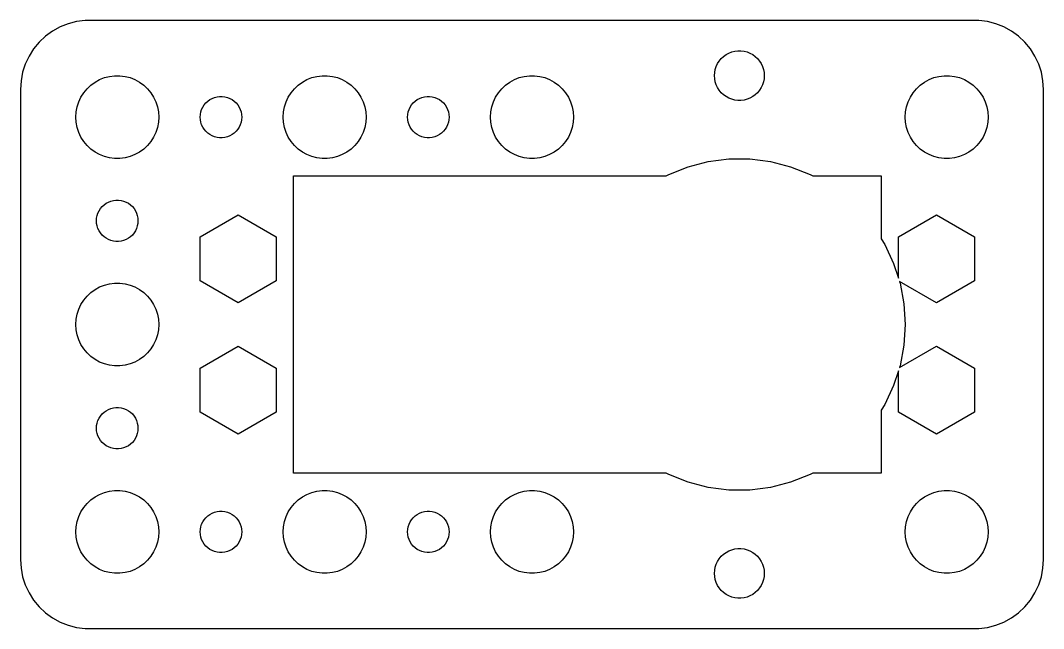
# Model space of a CAD drawing. Header units: metres. Extents: x -52 to 22, y -22 to 130.
# Drawn here: x -52 to 22, y 32 to 76 of the extents above; entities that cross this region are included whole.
import ezdxf

# ---------------------------------------------------------------- set-up
doc = ezdxf.new("R2010")
doc.units = ezdxf.units.M

msp = doc.modelspace()

# ---------------------------------------------------------------- linework, layer by layer
for p, q in [((-49.1289, 75.5241), (-49.6791, 75.2216)), ((-48.5451, 75.7553), (-49.1289, 75.5241)), ((-47.9369, 75.9114), (-48.5451, 75.7553)), ((-47.3139, 75.9901), (-47.9369, 75.9114)), ((17.3139, 75.9901), (-47.3139, 75.9901)), ((17.9369, 75.9114), (17.3139, 75.9901)), ((18.5451, 75.7553), (17.9369, 75.9114)), ((19.1289, 75.5241), (18.5451, 75.7553)), ((19.6791, 75.2216), (19.1289, 75.5241)), ((-50.1871, 74.8526), (-50.6448, 74.4227)), ((-49.6791, 75.2216), (-50.1871, 74.8526)), ((20.1871, 74.8526), (19.6791, 75.2216)), ((20.6448, 74.4227), (20.1871, 74.8526)), ((-50.6448, 74.4227), (-51.0451, 73.9389)), ((21.0451, 73.9389), (20.6448, 74.4227)), ((-51.3815, 73.4088), (-51.6489, 72.8406)), ((-51.0451, 73.9389), (-51.3815, 73.4088)), ((-1.31213, 73.2322), (-1.14735, 73.3869)), ((-1.14735, 73.3869), (-0.96448, 73.5198)), ((-0.96448, 73.5198), (-0.76639, 73.6287)), ((-0.76639, 73.6287), (-0.55623, 73.7119)), ((-0.55623, 73.7119), (-0.33728, 73.7681)), ((-0.33728, 73.7681), (-0.11302, 73.7964)), ((-0.11302, 73.7964), (0.11302, 73.7964)), ((0.11302, 73.7964), (0.33728, 73.7681)), ((0.33728, 73.7681), (0.55623, 73.7119)), ((0.55623, 73.7119), (0.76639, 73.6287)), ((0.76639, 73.6287), (0.96448, 73.5198)), ((0.96448, 73.5198), (1.14735, 73.3869)), ((1.14735, 73.3869), (1.31213, 73.2322)), ((21.3815, 73.4088), (21.0451, 73.9389)), ((21.6489, 72.8406), (21.3815, 73.4088)), ((-51.6489, 72.8406), (-51.8429, 72.2434)), ((-1.74344, 72.4476), (-1.67358, 72.6626)), ((-1.67358, 72.6626), (-1.57735, 72.8672)), ((-1.57735, 72.8672), (-1.45622, 73.058)), ((-1.45622, 73.058), (-1.31213, 73.2322)), ((1.31213, 73.2322), (1.45622, 73.058)), ((1.45622, 73.058), (1.57735, 72.8672)), ((1.57735, 72.8672), (1.67358, 72.6626)), ((1.67358, 72.6626), (1.74344, 72.4476)), ((21.8429, 72.2434), (21.6489, 72.8406)), ((-51.8429, 72.2434), (-51.9606, 71.6267)), ((-46.2773, 71.7145), (-45.927, 71.8532)), ((-45.927, 71.8532), (-45.5621, 71.9469)), ((-45.5621, 71.9469), (-45.1884, 71.9941)), ((-45.1884, 71.9941), (-44.8116, 71.9941)), ((-44.8116, 71.9941), (-44.4379, 71.9469)), ((-44.4379, 71.9469), (-44.0729, 71.8532)), ((-44.0729, 71.8532), (-43.7227, 71.7145)), ((-31.2773, 71.7145), (-30.927, 71.8532)), ((-30.927, 71.8532), (-30.5621, 71.9469)), ((-30.5621, 71.9469), (-30.1884, 71.9941)), ((-30.1884, 71.9941), (-29.8116, 71.9941)), ((-29.8116, 71.9941), (-29.4379, 71.9469)), ((-29.4379, 71.9469), (-29.0729, 71.8532)), ((-29.0729, 71.8532), (-28.7227, 71.7145)), ((-16.2773, 71.7145), (-15.927, 71.8532)), ((-15.927, 71.8532), (-15.5621, 71.9469)), ((-15.5621, 71.9469), (-15.1884, 71.9941)), ((-15.1884, 71.9941), (-14.8116, 71.9941)), ((-14.8116, 71.9941), (-14.4379, 71.9469)), ((-14.4379, 71.9469), (-14.0729, 71.8532)), ((-14.0729, 71.8532), (-13.7227, 71.7145)), ((-1.79999, 72), (-1.7858, 72.2256)), ((-1.7858, 71.7744), (-1.79999, 72)), ((-1.7858, 72.2256), (-1.74344, 72.4476)), ((1.74344, 72.4476), (1.7858, 72.2256)), ((1.7858, 72.2256), (1.79999, 72)), ((1.79999, 72), (1.7858, 71.7744)), ((13.7227, 71.7145), (14.0729, 71.8532)), ((14.0729, 71.8532), (14.4379, 71.9469)), ((14.4379, 71.9469), (14.8116, 71.9941)), ((14.8116, 71.9941), (15.1884, 71.9941)), ((15.1884, 71.9941), (15.5621, 71.9469)), ((15.5621, 71.9469), (15.927, 71.8532)), ((15.927, 71.8532), (16.2773, 71.7145)), ((21.9606, 71.6267), (21.8429, 72.2434)), ((-51.9606, 71.6267), (-52, 71)), ((-47.427, 70.7634), (-47.1869, 71.0536)), ((-47.1869, 71.0536), (-46.9123, 71.3115)), ((-46.9123, 71.3115), (-46.6075, 71.533)), ((-46.6075, 71.533), (-46.2773, 71.7145)), ((-43.7227, 71.7145), (-43.3925, 71.533)), ((-43.3925, 71.533), (-43.0877, 71.3115)), ((-43.0877, 71.3115), (-42.8131, 71.0536)), ((-42.8131, 71.0536), (-42.5729, 70.7634)), ((-32.427, 70.7634), (-32.1869, 71.0536)), ((-32.1869, 71.0536), (-31.9123, 71.3115)), ((-31.9123, 71.3115), (-31.6075, 71.533)), ((-31.6075, 71.533), (-31.2773, 71.7145)), ((-28.7227, 71.7145), (-28.3925, 71.533)), ((-28.3925, 71.533), (-28.0877, 71.3115)), ((-28.0877, 71.3115), (-27.8131, 71.0536)), ((-27.8131, 71.0536), (-27.5729, 70.7634)), ((-17.427, 70.7634), (-17.1869, 71.0536)), ((-17.1869, 71.0536), (-16.9123, 71.3115)), ((-16.9123, 71.3115), (-16.6075, 71.533)), ((-16.6075, 71.533), (-16.2773, 71.7145)), ((-13.7227, 71.7145), (-13.3925, 71.533)), ((-13.3925, 71.533), (-13.0877, 71.3115)), ((-13.0877, 71.3115), (-12.8131, 71.0536)), ((-12.8131, 71.0536), (-12.5729, 70.7634)), ((-1.74344, 71.5524), (-1.7858, 71.7744)), ((-1.67358, 71.3374), (-1.74344, 71.5524)), ((-1.57735, 71.1328), (-1.67358, 71.3374)), ((-1.45622, 70.942), (-1.57735, 71.1328)), ((1.57735, 71.1328), (1.45622, 70.942)), ((1.67358, 71.3374), (1.57735, 71.1328)), ((1.74344, 71.5524), (1.67358, 71.3374)), ((1.7858, 71.7744), (1.74344, 71.5524)), ((12.5729, 70.7634), (12.8131, 71.0536)), ((12.8131, 71.0536), (13.0877, 71.3115)), ((13.0877, 71.3115), (13.3925, 71.533)), ((13.3925, 71.533), (13.7227, 71.7145)), ((16.2773, 71.7145), (16.6075, 71.533)), ((16.6075, 71.533), (16.9123, 71.3115)), ((16.9123, 71.3115), (17.1869, 71.0536)), ((17.1869, 71.0536), (17.427, 70.7634)), ((22, 71), (21.9606, 71.6267)), ((-52, 71), (-52, 37)), ((-47.7893, 70.1044), (-47.6289, 70.4453)), ((-47.6289, 70.4453), (-47.427, 70.7634)), ((-42.5729, 70.7634), (-42.3711, 70.4453)), ((-42.3711, 70.4453), (-42.2107, 70.1044)), ((-38.3037, 70.2665), (-38.1387, 70.3572)), ((-38.1387, 70.3572), (-37.9635, 70.4266)), ((-37.9635, 70.4266), (-37.7811, 70.4734)), ((-37.7811, 70.4734), (-37.5942, 70.497)), ((-37.5942, 70.497), (-37.4058, 70.497)), ((-37.4058, 70.497), (-37.2189, 70.4734)), ((-37.2189, 70.4734), (-37.0365, 70.4266)), ((-37.0365, 70.4266), (-36.8613, 70.3572)), ((-36.8613, 70.3572), (-36.6963, 70.2665)), ((-32.7893, 70.1044), (-32.6289, 70.4453)), ((-32.6289, 70.4453), (-32.427, 70.7634)), ((-27.5729, 70.7634), (-27.3711, 70.4453)), ((-27.3711, 70.4453), (-27.2107, 70.1044)), ((-23.3037, 70.2665), (-23.1387, 70.3572)), ((-23.1387, 70.3572), (-22.9635, 70.4266)), ((-22.9635, 70.4266), (-22.7811, 70.4734)), ((-22.7811, 70.4734), (-22.5942, 70.497)), ((-22.5942, 70.497), (-22.4058, 70.497)), ((-22.4058, 70.497), (-22.2189, 70.4734)), ((-22.2189, 70.4734), (-22.0365, 70.4266)), ((-22.0365, 70.4266), (-21.8613, 70.3572)), ((-21.8613, 70.3572), (-21.6963, 70.2665)), ((-17.7893, 70.1044), (-17.6289, 70.4453)), ((-17.6289, 70.4453), (-17.427, 70.7634)), ((-12.5729, 70.7634), (-12.3711, 70.4453)), ((-12.3711, 70.4453), (-12.2107, 70.1044)), ((-1.31213, 70.7678), (-1.45622, 70.942)), ((-1.14735, 70.6131), (-1.31213, 70.7678)), ((-0.96448, 70.4802), (-1.14735, 70.6131)), ((-0.76639, 70.3713), (-0.96448, 70.4802)), ((-0.55623, 70.2881), (-0.76639, 70.3713)), ((0.76639, 70.3713), (0.55623, 70.2881)), ((0.96448, 70.4802), (0.76639, 70.3713)), ((1.14735, 70.6131), (0.96448, 70.4802)), ((1.31213, 70.7678), (1.14735, 70.6131)), ((1.45622, 70.942), (1.31213, 70.7678)), ((12.2107, 70.1044), (12.3711, 70.4453)), ((12.3711, 70.4453), (12.5729, 70.7634)), ((17.427, 70.7634), (17.6289, 70.4453)), ((17.6289, 70.4453), (17.7893, 70.1044)), ((22, 37), (22, 71)), ((-47.9763, 69.376), (-47.9057, 69.7461)), ((-47.9057, 69.7461), (-47.7893, 70.1044)), ((-42.2107, 70.1044), (-42.0942, 69.7461)), ((-42.0942, 69.7461), (-42.0237, 69.376)), ((-38.8947, 69.5522), (-38.8145, 69.7226)), ((-38.8145, 69.7226), (-38.7135, 69.8817)), ((-38.7135, 69.8817), (-38.5934, 70.0268)), ((-38.5934, 70.0268), (-38.4561, 70.1558)), ((-38.4561, 70.1558), (-38.3037, 70.2665)), ((-36.6963, 70.2665), (-36.5439, 70.1558)), ((-36.5439, 70.1558), (-36.4065, 70.0268)), ((-36.4065, 70.0268), (-36.2865, 69.8817)), ((-36.2865, 69.8817), (-36.1855, 69.7226)), ((-36.1855, 69.7226), (-36.1053, 69.5522)), ((-32.9763, 69.376), (-32.9057, 69.7461)), ((-32.9057, 69.7461), (-32.7893, 70.1044)), ((-27.2107, 70.1044), (-27.0942, 69.7461)), ((-27.0942, 69.7461), (-27.0237, 69.376)), ((-23.8947, 69.5522), (-23.8145, 69.7226)), ((-23.8145, 69.7226), (-23.7135, 69.8817)), ((-23.7135, 69.8817), (-23.5934, 70.0268)), ((-23.5934, 70.0268), (-23.4561, 70.1558)), ((-23.4561, 70.1558), (-23.3037, 70.2665)), ((-21.6963, 70.2665), (-21.5439, 70.1558)), ((-21.5439, 70.1558), (-21.4065, 70.0268)), ((-21.4065, 70.0268), (-21.2865, 69.8817)), ((-21.2865, 69.8817), (-21.1855, 69.7226)), ((-21.1855, 69.7226), (-21.1053, 69.5522)), ((-17.9763, 69.376), (-17.9057, 69.7461)), ((-17.9057, 69.7461), (-17.7893, 70.1044)), ((-12.2107, 70.1044), (-12.0942, 69.7461)), ((-12.0942, 69.7461), (-12.0237, 69.376)), ((-0.33728, 70.2319), (-0.55623, 70.2881)), ((-0.11302, 70.2036), (-0.33728, 70.2319)), ((0.11302, 70.2036), (-0.11302, 70.2036)), ((0.33728, 70.2319), (0.11302, 70.2036)), ((0.55623, 70.2881), (0.33728, 70.2319)), ((12.0237, 69.376), (12.0942, 69.7461)), ((12.0942, 69.7461), (12.2107, 70.1044)), ((17.7893, 70.1044), (17.9057, 69.7461)), ((17.9057, 69.7461), (17.9763, 69.376)), ((-48, 69), (-47.9763, 69.376)), ((-47.9763, 68.624), (-48, 69)), ((-42.0237, 69.376), (-42, 69)), ((-42, 69), (-42.0237, 68.624)), ((-39, 69), (-38.9882, 69.188)), ((-38.9882, 68.812), (-39, 69)), ((-38.9882, 69.188), (-38.9529, 69.373)), ((-38.9529, 69.373), (-38.8947, 69.5522)), ((-36.1053, 69.5522), (-36.0471, 69.373)), ((-36.0471, 69.373), (-36.0118, 69.188)), ((-36.0118, 69.188), (-36, 69)), ((-36, 69), (-36.0118, 68.812)), ((-33, 69), (-32.9763, 69.376)), ((-32.9763, 68.624), (-33, 69)), ((-27.0237, 69.376), (-27, 69)), ((-27, 69), (-27.0237, 68.624)), ((-24, 69), (-23.9882, 69.188)), ((-23.9882, 68.812), (-24, 69)), ((-23.9882, 69.188), (-23.9529, 69.373)), ((-23.9529, 69.373), (-23.8947, 69.5522)), ((-21.1053, 69.5522), (-21.0471, 69.373)), ((-21.0471, 69.373), (-21.0118, 69.188)), ((-21.0118, 69.188), (-21, 69)), ((-21, 69), (-21.0118, 68.812)), ((-18, 69), (-17.9763, 69.376)), ((-17.9763, 68.624), (-18, 69)), ((-12.0237, 69.376), (-12, 69)), ((-12, 69), (-12.0237, 68.624)), ((12, 69), (12.0237, 69.376)), ((12.0237, 68.624), (12, 69)), ((17.9763, 69.376), (18, 69)), ((18, 69), (17.9763, 68.624)), ((-47.9057, 68.2539), (-47.9763, 68.624)), ((-47.7893, 67.8956), (-47.9057, 68.2539)), ((-42.0942, 68.2539), (-42.2107, 67.8956)), ((-42.0237, 68.624), (-42.0942, 68.2539)), ((-38.9529, 68.627), (-38.9882, 68.812)), ((-38.8947, 68.4478), (-38.9529, 68.627)), ((-38.8145, 68.2774), (-38.8947, 68.4478)), ((-38.7135, 68.1183), (-38.8145, 68.2774)), ((-38.5934, 67.9732), (-38.7135, 68.1183)), ((-36.2865, 68.1183), (-36.4065, 67.9732)), ((-36.1855, 68.2774), (-36.2865, 68.1183)), ((-36.1053, 68.4478), (-36.1855, 68.2774)), ((-36.0471, 68.627), (-36.1053, 68.4478)), ((-36.0118, 68.812), (-36.0471, 68.627)), ((-32.9057, 68.2539), (-32.9763, 68.624)), ((-32.7893, 67.8956), (-32.9057, 68.2539)), ((-27.0942, 68.2539), (-27.2107, 67.8956)), ((-27.0237, 68.624), (-27.0942, 68.2539)), ((-23.9529, 68.627), (-23.9882, 68.812)), ((-23.8947, 68.4478), (-23.9529, 68.627)), ((-23.8145, 68.2774), (-23.8947, 68.4478)), ((-23.7135, 68.1183), (-23.8145, 68.2774)), ((-23.5934, 67.9732), (-23.7135, 68.1183)), ((-21.2865, 68.1183), (-21.4065, 67.9732)), ((-21.1855, 68.2774), (-21.2865, 68.1183)), ((-21.1053, 68.4478), (-21.1855, 68.2774)), ((-21.0471, 68.627), (-21.1053, 68.4478)), ((-21.0118, 68.812), (-21.0471, 68.627)), ((-17.9057, 68.2539), (-17.9763, 68.624)), ((-17.7893, 67.8956), (-17.9057, 68.2539)), ((-12.0942, 68.2539), (-12.2107, 67.8956)), ((-12.0237, 68.624), (-12.0942, 68.2539)), ((12.0942, 68.2539), (12.0237, 68.624)), ((12.2107, 67.8956), (12.0942, 68.2539)), ((17.9057, 68.2539), (17.7893, 67.8956)), ((17.9763, 68.624), (17.9057, 68.2539)), ((-47.6289, 67.5547), (-47.7893, 67.8956)), ((-47.427, 67.2366), (-47.6289, 67.5547)), ((-42.3711, 67.5547), (-42.5729, 67.2366)), ((-42.2107, 67.8956), (-42.3711, 67.5547)), ((-38.4561, 67.8442), (-38.5934, 67.9732)), ((-38.3037, 67.7335), (-38.4561, 67.8442)), ((-38.1387, 67.6427), (-38.3037, 67.7335)), ((-37.9635, 67.5734), (-38.1387, 67.6427)), ((-37.7811, 67.5266), (-37.9635, 67.5734)), ((-37.5942, 67.5029), (-37.7811, 67.5266)), ((-37.4058, 67.5029), (-37.5942, 67.5029)), ((-37.2189, 67.5266), (-37.4058, 67.5029)), ((-37.0365, 67.5734), (-37.2189, 67.5266)), ((-36.8613, 67.6427), (-37.0365, 67.5734)), ((-36.6963, 67.7335), (-36.8613, 67.6427)), ((-36.5439, 67.8442), (-36.6963, 67.7335)), ((-36.4065, 67.9732), (-36.5439, 67.8442)), ((-32.6289, 67.5547), (-32.7893, 67.8956)), ((-32.427, 67.2366), (-32.6289, 67.5547)), ((-27.3711, 67.5547), (-27.5729, 67.2366)), ((-27.2107, 67.8956), (-27.3711, 67.5547)), ((-23.4561, 67.8442), (-23.5934, 67.9732)), ((-23.3037, 67.7335), (-23.4561, 67.8442)), ((-23.1387, 67.6427), (-23.3037, 67.7335)), ((-22.9635, 67.5734), (-23.1387, 67.6427)), ((-22.7811, 67.5266), (-22.9635, 67.5734)), ((-22.5942, 67.5029), (-22.7811, 67.5266)), ((-22.4058, 67.5029), (-22.5942, 67.5029)), ((-22.2189, 67.5266), (-22.4058, 67.5029)), ((-22.0365, 67.5734), (-22.2189, 67.5266)), ((-21.8613, 67.6427), (-22.0365, 67.5734)), ((-21.6963, 67.7335), (-21.8613, 67.6427)), ((-21.5439, 67.8442), (-21.6963, 67.7335)), ((-21.4065, 67.9732), (-21.5439, 67.8442)), ((-17.6289, 67.5547), (-17.7893, 67.8956)), ((-17.427, 67.2366), (-17.6289, 67.5547)), ((-12.3711, 67.5547), (-12.5729, 67.2366)), ((-12.2107, 67.8956), (-12.3711, 67.5547)), ((12.3711, 67.5547), (12.2107, 67.8956)), ((12.5729, 67.2366), (12.3711, 67.5547)), ((17.6289, 67.5547), (17.427, 67.2366)), ((17.7893, 67.8956), (17.6289, 67.5547)), ((-47.1869, 66.9464), (-47.427, 67.2366)), ((-46.9123, 66.6884), (-47.1869, 66.9464)), ((-46.6075, 66.467), (-46.9123, 66.6884)), ((-43.0877, 66.6884), (-43.3925, 66.467)), ((-42.8131, 66.9464), (-43.0877, 66.6884)), ((-42.5729, 67.2366), (-42.8131, 66.9464)), ((-32.1869, 66.9464), (-32.427, 67.2366)), ((-31.9123, 66.6884), (-32.1869, 66.9464)), ((-31.6075, 66.467), (-31.9123, 66.6884)), ((-28.0877, 66.6884), (-28.3925, 66.467)), ((-27.8131, 66.9464), (-28.0877, 66.6884)), ((-27.5729, 67.2366), (-27.8131, 66.9464)), ((-17.1869, 66.9464), (-17.427, 67.2366)), ((-16.9123, 66.6884), (-17.1869, 66.9464)), ((-16.6075, 66.467), (-16.9123, 66.6884)), ((-13.0877, 66.6884), (-13.3925, 66.467)), ((-12.8131, 66.9464), (-13.0877, 66.6884)), ((-12.5729, 67.2366), (-12.8131, 66.9464)), ((12.8131, 66.9464), (12.5729, 67.2366)), ((13.0877, 66.6884), (12.8131, 66.9464)), ((13.3925, 66.467), (13.0877, 66.6884)), ((16.9123, 66.6884), (16.6075, 66.467)), ((17.1869, 66.9464), (16.9123, 66.6884)), ((17.427, 67.2366), (17.1869, 66.9464)), ((-46.2773, 66.2855), (-46.6075, 66.467)), ((-45.927, 66.1468), (-46.2773, 66.2855)), ((-45.5621, 66.0531), (-45.927, 66.1468)), ((-45.1884, 66.0059), (-45.5621, 66.0531)), ((-44.8116, 66.0059), (-45.1884, 66.0059)), ((-44.4379, 66.0531), (-44.8116, 66.0059)), ((-44.0729, 66.1468), (-44.4379, 66.0531)), ((-43.7227, 66.2855), (-44.0729, 66.1468)), ((-43.3925, 66.467), (-43.7227, 66.2855)), ((-31.2773, 66.2855), (-31.6075, 66.467)), ((-30.927, 66.1468), (-31.2773, 66.2855)), ((-30.5621, 66.0531), (-30.927, 66.1468)), ((-30.1884, 66.0059), (-30.5621, 66.0531)), ((-29.8116, 66.0059), (-30.1884, 66.0059)), ((-29.4379, 66.0531), (-29.8116, 66.0059)), ((-29.0729, 66.1468), (-29.4379, 66.0531)), ((-28.7227, 66.2855), (-29.0729, 66.1468)), ((-28.3925, 66.467), (-28.7227, 66.2855)), ((-16.2773, 66.2855), (-16.6075, 66.467)), ((-15.927, 66.1468), (-16.2773, 66.2855)), ((-15.5621, 66.0531), (-15.927, 66.1468)), ((-15.1884, 66.0059), (-15.5621, 66.0531)), ((-14.8116, 66.0059), (-15.1884, 66.0059)), ((-14.4379, 66.0531), (-14.8116, 66.0059)), ((-14.0729, 66.1468), (-14.4379, 66.0531)), ((-13.7227, 66.2855), (-14.0729, 66.1468)), ((-13.3925, 66.467), (-13.7227, 66.2855)), ((-2.24857, 65.7874), (-0.75348, 65.9763)), ((-0.75348, 65.9763), (0.75348, 65.9763)), ((0.75348, 65.9763), (2.24857, 65.7874)), ((13.7227, 66.2855), (13.3925, 66.467)), ((14.0729, 66.1468), (13.7227, 66.2855)), ((14.4379, 66.0531), (14.0729, 66.1468)), ((14.8116, 66.0059), (14.4379, 66.0531)), ((15.1884, 66.0059), (14.8116, 66.0059)), ((15.5621, 66.0531), (15.1884, 66.0059)), ((15.927, 66.1468), (15.5621, 66.0531)), ((16.2773, 66.2855), (15.927, 66.1468)), ((16.6075, 66.467), (16.2773, 66.2855)), ((-5.10934, 64.8579), (-3.70819, 65.4127)), ((-3.70819, 65.4127), (-2.24857, 65.7874)), ((2.24857, 65.7874), (3.70819, 65.4127)), ((3.70819, 65.4127), (5.10934, 64.8579)), ((-32.25, 43.25), (-32.25, 64.75)), ((-32.25, 64.75), (-5.30566, 64.75)), ((-5.30566, 64.75), (-5.10934, 64.8579)), ((5.10934, 64.8579), (5.30566, 64.75)), ((5.30566, 64.75), (10.25, 64.75)), ((10.25, 64.75), (10.25, 60.1997)), ((-45.6387, 62.8572), (-45.4635, 62.9266)), ((-45.4635, 62.9266), (-45.2811, 62.9734)), ((-45.2811, 62.9734), (-45.0942, 62.997)), ((-45.0942, 62.997), (-44.9058, 62.997)), ((-44.9058, 62.997), (-44.7189, 62.9734)), ((-44.7189, 62.9734), (-44.5365, 62.9266)), ((-44.5365, 62.9266), (-44.3613, 62.8572)), ((-46.3947, 62.0522), (-46.3145, 62.2226)), ((-46.3145, 62.2226), (-46.2135, 62.3817)), ((-46.2135, 62.3817), (-46.0934, 62.5268)), ((-46.0934, 62.5268), (-45.9561, 62.6558)), ((-45.9561, 62.6558), (-45.8037, 62.7665)), ((-45.8037, 62.7665), (-45.6387, 62.8572)), ((-44.3613, 62.8572), (-44.1963, 62.7665)), ((-44.1963, 62.7665), (-44.0439, 62.6558)), ((-44.0439, 62.6558), (-43.9065, 62.5268)), ((-43.9065, 62.5268), (-43.7865, 62.3817)), ((-43.7865, 62.3817), (-43.6855, 62.2226)), ((-43.6855, 62.2226), (-43.6053, 62.0522)), ((-46.5, 61.5), (-46.4882, 61.688)), ((-46.4882, 61.312), (-46.5, 61.5)), ((-46.4882, 61.688), (-46.4529, 61.873)), ((-46.4529, 61.873), (-46.3947, 62.0522)), ((-43.6053, 62.0522), (-43.5471, 61.873)), ((-43.5471, 61.873), (-43.5118, 61.688)), ((-43.5118, 61.688), (-43.5, 61.5)), ((-43.5, 61.5), (-43.5118, 61.312)), ((-38.9983, 60.3367), (-36.25, 61.9235)), ((-36.25, 61.9235), (-33.5017, 60.3367)), ((11.5017, 60.3367), (14.25, 61.9235)), ((14.25, 61.9235), (16.9983, 60.3367)), ((-46.4529, 61.127), (-46.4882, 61.312)), ((-46.3947, 60.9478), (-46.4529, 61.127)), ((-46.3145, 60.7774), (-46.3947, 60.9478)), ((-46.2135, 60.6183), (-46.3145, 60.7774)), ((-43.6855, 60.7774), (-43.7865, 60.6183)), ((-43.6053, 60.9478), (-43.6855, 60.7774)), ((-43.5471, 61.127), (-43.6053, 60.9478)), ((-43.5118, 61.312), (-43.5471, 61.127)), ((-46.0934, 60.4732), (-46.2135, 60.6183)), ((-45.9561, 60.3442), (-46.0934, 60.4732)), ((-45.8037, 60.2335), (-45.9561, 60.3442)), ((-45.6387, 60.1427), (-45.8037, 60.2335)), ((-45.4635, 60.0734), (-45.6387, 60.1427)), ((-45.2811, 60.0266), (-45.4635, 60.0734)), ((-45.0942, 60.0029), (-45.2811, 60.0266)), ((-44.9058, 60.0029), (-45.0942, 60.0029)), ((-44.7189, 60.0266), (-44.9058, 60.0029)), ((-44.5365, 60.0734), (-44.7189, 60.0266)), ((-44.3613, 60.1427), (-44.5365, 60.0734)), ((-44.1963, 60.2335), (-44.3613, 60.1427)), ((-44.0439, 60.3442), (-44.1963, 60.2335)), ((-43.9065, 60.4732), (-44.0439, 60.3442)), ((-43.7865, 60.6183), (-43.9065, 60.4732)), ((-38.9983, 57.1633), (-38.9983, 60.3367)), ((-33.5017, 60.3367), (-33.5017, 57.1633)), ((10.25, 60.1997), (10.5157, 59.781)), ((11.5017, 57.3577), (11.5017, 60.3367)), ((16.9983, 60.3367), (16.9983, 57.1633)), ((10.5157, 59.781), (11.1573, 58.4175)), ((11.1573, 58.4175), (11.5017, 57.3577)), ((-45.5621, 56.9469), (-45.1884, 56.9941)), ((-45.1884, 56.9941), (-44.8116, 56.9941)), ((-44.8116, 56.9941), (-44.4379, 56.9469)), ((-36.25, 55.5765), (-38.9983, 57.1633)), ((-33.5017, 57.1633), (-36.25, 55.5765)), ((14.25, 55.5765), (11.5794, 57.1183)), ((11.5794, 57.1183), (11.623, 56.9843)), ((11.623, 56.9843), (11.9054, 55.504)), ((16.9983, 57.1633), (14.25, 55.5765)), ((-47.1869, 56.0536), (-46.9123, 56.3115)), ((-46.9123, 56.3115), (-46.6075, 56.533)), ((-46.6075, 56.533), (-46.2773, 56.7145)), ((-46.2773, 56.7145), (-45.927, 56.8532)), ((-45.927, 56.8532), (-45.5621, 56.9469)), ((-44.4379, 56.9469), (-44.0729, 56.8532)), ((-44.0729, 56.8532), (-43.7227, 56.7145)), ((-43.7227, 56.7145), (-43.3925, 56.533)), ((-43.3925, 56.533), (-43.0877, 56.3115)), ((-43.0877, 56.3115), (-42.8131, 56.0536)), ((-47.6289, 55.4453), (-47.427, 55.7634)), ((-47.427, 55.7634), (-47.1869, 56.0536)), ((-42.8131, 56.0536), (-42.5729, 55.7634)), ((-42.5729, 55.7634), (-42.3711, 55.4453)), ((11.9054, 55.504), (12, 54)), ((-47.9057, 54.7461), (-47.7893, 55.1044)), ((-47.7893, 55.1044), (-47.6289, 55.4453)), ((-42.3711, 55.4453), (-42.2107, 55.1044)), ((-42.2107, 55.1044), (-42.0942, 54.7461)), ((-48, 54), (-47.9763, 54.376)), ((-47.9763, 54.376), (-47.9057, 54.7461)), ((-42.0942, 54.7461), (-42.0237, 54.376)), ((-42.0237, 54.376), (-42, 54)), ((-47.9763, 53.624), (-48, 54)), ((-47.9057, 53.2539), (-47.9763, 53.624)), ((-42.0237, 53.624), (-42.0942, 53.2539)), ((-42, 54), (-42.0237, 53.624)), ((12, 54), (11.9054, 52.496)), ((-47.7893, 52.8956), (-47.9057, 53.2539)), ((-47.6289, 52.5547), (-47.7893, 52.8956)), ((-47.427, 52.2366), (-47.6289, 52.5547)), ((-42.3711, 52.5547), (-42.5729, 52.2366)), ((-42.2107, 52.8956), (-42.3711, 52.5547)), ((-42.0942, 53.2539), (-42.2107, 52.8956)), ((-47.1869, 51.9464), (-47.427, 52.2366)), ((-46.9123, 51.6885), (-47.1869, 51.9464)), ((-42.8131, 51.9464), (-43.0877, 51.6885)), ((-42.5729, 52.2366), (-42.8131, 51.9464)), ((-38.9983, 50.8367), (-36.25, 52.4235)), ((-36.25, 52.4235), (-33.5017, 50.8367)), ((11.5794, 50.8816), (14.25, 52.4235)), ((11.9054, 52.496), (11.623, 51.0157)), ((14.25, 52.4235), (16.9983, 50.8367)), ((-46.6075, 51.467), (-46.9123, 51.6885)), ((-46.2773, 51.2855), (-46.6075, 51.467)), ((-45.927, 51.1468), (-46.2773, 51.2855)), ((-45.5621, 51.0531), (-45.927, 51.1468)), ((-44.0729, 51.1468), (-44.4379, 51.0531)), ((-43.7227, 51.2855), (-44.0729, 51.1468)), ((-43.3925, 51.467), (-43.7227, 51.2855)), ((-43.0877, 51.6885), (-43.3925, 51.467)), ((-45.1884, 51.0059), (-45.5621, 51.0531)), ((-44.8116, 51.0059), (-45.1884, 51.0059)), ((-44.4379, 51.0531), (-44.8116, 51.0059)), ((-38.9983, 47.6633), (-38.9983, 50.8367)), ((-33.5017, 50.8367), (-33.5017, 47.6633)), ((11.5017, 50.6423), (11.1573, 49.5825)), ((11.5017, 47.6633), (11.5017, 50.6423)), ((11.623, 51.0157), (11.5794, 50.8816)), ((16.9983, 50.8367), (16.9983, 47.6633)), ((11.1573, 49.5825), (10.5157, 48.219)), ((10.5157, 48.219), (10.25, 47.8003)), ((-46.3145, 47.2226), (-46.2135, 47.3817)), ((-46.2135, 47.3817), (-46.0934, 47.5268)), ((-46.0934, 47.5268), (-45.9561, 47.6558)), ((-45.9561, 47.6558), (-45.8037, 47.7665)), ((-45.8037, 47.7665), (-45.6387, 47.8573)), ((-45.6387, 47.8573), (-45.4635, 47.9266)), ((-45.4635, 47.9266), (-45.2811, 47.9734)), ((-45.2811, 47.9734), (-45.0942, 47.9971)), ((-45.0942, 47.9971), (-44.9058, 47.9971)), ((-44.9058, 47.9971), (-44.7189, 47.9734)), ((-44.7189, 47.9734), (-44.5365, 47.9266)), ((-44.5365, 47.9266), (-44.3613, 47.8573)), ((-44.3613, 47.8573), (-44.1963, 47.7665)), ((-44.1963, 47.7665), (-44.0439, 47.6558)), ((-44.0439, 47.6558), (-43.9065, 47.5268)), ((-43.9065, 47.5268), (-43.7865, 47.3817)), ((-43.7865, 47.3817), (-43.6855, 47.2226)), ((-36.25, 46.0765), (-38.9983, 47.6633)), ((-33.5017, 47.6633), (-36.25, 46.0765)), ((10.25, 47.8003), (10.25, 43.25)), ((14.25, 46.0765), (11.5017, 47.6633)), ((16.9983, 47.6633), (14.25, 46.0765)), ((-46.5, 46.5), (-46.4882, 46.688)), ((-46.4882, 46.688), (-46.4529, 46.873)), ((-46.4529, 46.873), (-46.3947, 47.0522)), ((-46.3947, 47.0522), (-46.3145, 47.2226)), ((-43.6855, 47.2226), (-43.6053, 47.0522)), ((-43.6053, 47.0522), (-43.5471, 46.873)), ((-43.5471, 46.873), (-43.5118, 46.688)), ((-43.5118, 46.688), (-43.5, 46.5)), ((-46.4882, 46.312), (-46.5, 46.5)), ((-46.4529, 46.127), (-46.4882, 46.312)), ((-46.3947, 45.9478), (-46.4529, 46.127)), ((-46.3145, 45.7774), (-46.3947, 45.9478)), ((-43.6053, 45.9478), (-43.6855, 45.7774)), ((-43.5471, 46.127), (-43.6053, 45.9478)), ((-43.5118, 46.312), (-43.5471, 46.127)), ((-43.5, 46.5), (-43.5118, 46.312)), ((-46.2135, 45.6183), (-46.3145, 45.7774)), ((-46.0934, 45.4732), (-46.2135, 45.6183)), ((-45.9561, 45.3442), (-46.0934, 45.4732)), ((-45.8037, 45.2335), (-45.9561, 45.3442)), ((-45.6387, 45.1428), (-45.8037, 45.2335)), ((-45.4635, 45.0734), (-45.6387, 45.1428)), ((-44.3613, 45.1428), (-44.5365, 45.0734)), ((-44.1963, 45.2335), (-44.3613, 45.1428)), ((-44.0439, 45.3442), (-44.1963, 45.2335)), ((-43.9065, 45.4732), (-44.0439, 45.3442)), ((-43.7865, 45.6183), (-43.9065, 45.4732)), ((-43.6855, 45.7774), (-43.7865, 45.6183)), ((-45.2811, 45.0266), (-45.4635, 45.0734)), ((-45.0942, 45.003), (-45.2811, 45.0266)), ((-44.9058, 45.003), (-45.0942, 45.003)), ((-44.7189, 45.0266), (-44.9058, 45.003)), ((-44.5365, 45.0734), (-44.7189, 45.0266)), ((-5.30566, 43.25), (-32.25, 43.25)), ((-5.10934, 43.1421), (-5.30566, 43.25)), ((-3.70819, 42.5873), (-5.10934, 43.1421)), ((5.10934, 43.1421), (3.70819, 42.5873)), ((5.30566, 43.25), (5.10934, 43.1421)), ((10.25, 43.25), (5.30566, 43.25)), ((-2.24857, 42.2126), (-3.70819, 42.5873)), ((-0.75348, 42.0237), (-2.24857, 42.2126)), ((2.24857, 42.2126), (0.75348, 42.0237)), ((3.70819, 42.5873), (2.24857, 42.2126)), ((-46.9123, 41.3116), (-46.6075, 41.533)), ((-46.6075, 41.533), (-46.2773, 41.7145)), ((-46.2773, 41.7145), (-45.927, 41.8532)), ((-45.927, 41.8532), (-45.5621, 41.9469)), ((-45.5621, 41.9469), (-45.1884, 41.9941)), ((-45.1884, 41.9941), (-44.8116, 41.9941)), ((-44.8116, 41.9941), (-44.4379, 41.9469)), ((-44.4379, 41.9469), (-44.0729, 41.8532)), ((-44.0729, 41.8532), (-43.7227, 41.7145)), ((-43.7227, 41.7145), (-43.3925, 41.533)), ((-43.3925, 41.533), (-43.0877, 41.3116)), ((-31.9123, 41.3116), (-31.6075, 41.533)), ((-31.6075, 41.533), (-31.2773, 41.7145)), ((-31.2773, 41.7145), (-30.927, 41.8532)), ((-30.927, 41.8532), (-30.5621, 41.9469)), ((-30.5621, 41.9469), (-30.1884, 41.9941)), ((-30.1884, 41.9941), (-29.8116, 41.9941)), ((-29.8116, 41.9941), (-29.4379, 41.9469)), ((-29.4379, 41.9469), (-29.0729, 41.8532)), ((-29.0729, 41.8532), (-28.7227, 41.7145)), ((-28.7227, 41.7145), (-28.3925, 41.533)), ((-28.3925, 41.533), (-28.0877, 41.3116)), ((-16.9123, 41.3116), (-16.6075, 41.533)), ((-16.6075, 41.533), (-16.2773, 41.7145)), ((-16.2773, 41.7145), (-15.927, 41.8532)), ((-15.927, 41.8532), (-15.5621, 41.9469)), ((-15.5621, 41.9469), (-15.1884, 41.9941)), ((-15.1884, 41.9941), (-14.8116, 41.9941)), ((-14.8116, 41.9941), (-14.4379, 41.9469)), ((-14.4379, 41.9469), (-14.0729, 41.8532)), ((-14.0729, 41.8532), (-13.7227, 41.7145)), ((-13.7227, 41.7145), (-13.3925, 41.533)), ((-13.3925, 41.533), (-13.0877, 41.3116)), ((0.75348, 42.0237), (-0.75348, 42.0237)), ((13.0877, 41.3116), (13.3925, 41.533)), ((13.3925, 41.533), (13.7227, 41.7145)), ((13.7227, 41.7145), (14.0729, 41.8532)), ((14.0729, 41.8532), (14.4379, 41.9469)), ((14.4379, 41.9469), (14.8116, 41.9941)), ((14.8116, 41.9941), (15.1884, 41.9941)), ((15.1884, 41.9941), (15.5621, 41.9469)), ((15.5621, 41.9469), (15.927, 41.8532)), ((15.927, 41.8532), (16.2773, 41.7145)), ((16.2773, 41.7145), (16.6075, 41.533)), ((16.6075, 41.533), (16.9123, 41.3116)), ((-47.6289, 40.4453), (-47.427, 40.7634)), ((-47.427, 40.7634), (-47.1869, 41.0536)), ((-47.1869, 41.0536), (-46.9123, 41.3116)), ((-43.0877, 41.3116), (-42.8131, 41.0536)), ((-42.8131, 41.0536), (-42.5729, 40.7634)), ((-42.5729, 40.7634), (-42.3711, 40.4453)), ((-32.6289, 40.4453), (-32.427, 40.7634)), ((-32.427, 40.7634), (-32.1869, 41.0536)), ((-32.1869, 41.0536), (-31.9123, 41.3116)), ((-28.0877, 41.3116), (-27.8131, 41.0536)), ((-27.8131, 41.0536), (-27.5729, 40.7634)), ((-27.5729, 40.7634), (-27.3711, 40.4453)), ((-17.6289, 40.4453), (-17.427, 40.7634)), ((-17.427, 40.7634), (-17.1869, 41.0536)), ((-17.1869, 41.0536), (-16.9123, 41.3116)), ((-13.0877, 41.3116), (-12.8131, 41.0536)), ((-12.8131, 41.0536), (-12.5729, 40.7634)), ((-12.5729, 40.7634), (-12.3711, 40.4453)), ((12.3711, 40.4453), (12.5729, 40.7634)), ((12.5729, 40.7634), (12.8131, 41.0536)), ((12.8131, 41.0536), (13.0877, 41.3116)), ((16.9123, 41.3116), (17.1869, 41.0536)), ((17.1869, 41.0536), (17.427, 40.7634)), ((17.427, 40.7634), (17.6289, 40.4453)), ((-47.9057, 39.7461), (-47.7893, 40.1044)), ((-47.7893, 40.1044), (-47.6289, 40.4453)), ((-42.3711, 40.4453), (-42.2107, 40.1044)), ((-42.2107, 40.1044), (-42.0942, 39.7461)), ((-38.7135, 39.8817), (-38.5934, 40.0268)), ((-38.5934, 40.0268), (-38.4561, 40.1558)), ((-38.4561, 40.1558), (-38.3037, 40.2665)), ((-38.3037, 40.2665), (-38.1387, 40.3573)), ((-38.1387, 40.3573), (-37.9635, 40.4266)), ((-37.9635, 40.4266), (-37.7811, 40.4734)), ((-37.7811, 40.4734), (-37.5942, 40.4971)), ((-37.5942, 40.4971), (-37.4058, 40.4971)), ((-37.4058, 40.4971), (-37.2189, 40.4734)), ((-37.2189, 40.4734), (-37.0365, 40.4266)), ((-37.0365, 40.4266), (-36.8613, 40.3573)), ((-36.8613, 40.3573), (-36.6963, 40.2665)), ((-36.6963, 40.2665), (-36.5439, 40.1558)), ((-36.5439, 40.1558), (-36.4065, 40.0268)), ((-36.4065, 40.0268), (-36.2865, 39.8817)), ((-32.9057, 39.7461), (-32.7893, 40.1044)), ((-32.7893, 40.1044), (-32.6289, 40.4453)), ((-27.3711, 40.4453), (-27.2107, 40.1044)), ((-27.2107, 40.1044), (-27.0942, 39.7461)), ((-23.7135, 39.8817), (-23.5934, 40.0268)), ((-23.5934, 40.0268), (-23.4561, 40.1558)), ((-23.4561, 40.1558), (-23.3037, 40.2665)), ((-23.3037, 40.2665), (-23.1387, 40.3573)), ((-23.1387, 40.3573), (-22.9635, 40.4266)), ((-22.9635, 40.4266), (-22.7811, 40.4734)), ((-22.7811, 40.4734), (-22.5942, 40.4971)), ((-22.5942, 40.4971), (-22.4058, 40.4971)), ((-22.4058, 40.4971), (-22.2189, 40.4734)), ((-22.2189, 40.4734), (-22.0365, 40.4266)), ((-22.0365, 40.4266), (-21.8613, 40.3573)), ((-21.8613, 40.3573), (-21.6963, 40.2665)), ((-21.6963, 40.2665), (-21.5439, 40.1558)), ((-21.5439, 40.1558), (-21.4065, 40.0268)), ((-21.4065, 40.0268), (-21.2865, 39.8817)), ((-17.9057, 39.7461), (-17.7893, 40.1044)), ((-17.7893, 40.1044), (-17.6289, 40.4453)), ((-12.3711, 40.4453), (-12.2107, 40.1044)), ((-12.2107, 40.1044), (-12.0942, 39.7461)), ((12.0942, 39.7461), (12.2107, 40.1044)), ((12.2107, 40.1044), (12.3711, 40.4453)), ((17.6289, 40.4453), (17.7893, 40.1044)), ((17.7893, 40.1044), (17.9057, 39.7461)), ((-48, 39), (-47.9763, 39.376)), ((-47.9763, 39.376), (-47.9057, 39.7461)), ((-42.0942, 39.7461), (-42.0237, 39.376)), ((-42.0237, 39.376), (-42, 39)), ((-38.9882, 39.188), (-38.9529, 39.373)), ((-38.9529, 39.373), (-38.8947, 39.5522)), ((-38.8947, 39.5522), (-38.8145, 39.7226)), ((-38.8145, 39.7226), (-38.7135, 39.8817)), ((-36.2865, 39.8817), (-36.1855, 39.7226)), ((-36.1855, 39.7226), (-36.1053, 39.5522)), ((-36.1053, 39.5522), (-36.0471, 39.373)), ((-36.0471, 39.373), (-36.0118, 39.188)), ((-33, 39), (-32.9763, 39.376)), ((-32.9763, 39.376), (-32.9057, 39.7461)), ((-27.0942, 39.7461), (-27.0237, 39.376)), ((-27.0237, 39.376), (-27, 39)), ((-23.9882, 39.188), (-23.9529, 39.373)), ((-23.9529, 39.373), (-23.8947, 39.5522)), ((-23.8947, 39.5522), (-23.8145, 39.7226)), ((-23.8145, 39.7226), (-23.7135, 39.8817)), ((-21.2865, 39.8817), (-21.1855, 39.7226)), ((-21.1855, 39.7226), (-21.1053, 39.5522)), ((-21.1053, 39.5522), (-21.0471, 39.373)), ((-21.0471, 39.373), (-21.0118, 39.188)), ((-18, 39), (-17.9763, 39.376)), ((-17.9763, 39.376), (-17.9057, 39.7461)), ((-12.0942, 39.7461), (-12.0237, 39.376)), ((-12.0237, 39.376), (-12, 39)), ((12, 39), (12.0237, 39.376)), ((12.0237, 39.376), (12.0942, 39.7461)), ((17.9057, 39.7461), (17.9763, 39.376)), ((17.9763, 39.376), (18, 39)), ((-47.9763, 38.624), (-48, 39)), ((-47.9057, 38.2539), (-47.9763, 38.624)), ((-42.0237, 38.624), (-42.0942, 38.2539)), ((-42, 39), (-42.0237, 38.624)), ((-39, 39), (-38.9882, 39.188)), ((-38.9882, 38.812), (-39, 39)), ((-38.9529, 38.627), (-38.9882, 38.812)), ((-38.8947, 38.4478), (-38.9529, 38.627)), ((-36.0471, 38.627), (-36.1053, 38.4478)), ((-36.0118, 38.812), (-36.0471, 38.627)), ((-36.0118, 39.188), (-36, 39)), ((-36, 39), (-36.0118, 38.812)), ((-32.9763, 38.624), (-33, 39)), ((-32.9057, 38.2539), (-32.9763, 38.624)), ((-27.0237, 38.624), (-27.0942, 38.2539)), ((-27, 39), (-27.0237, 38.624)), ((-24, 39), (-23.9882, 39.188)), ((-23.9882, 38.812), (-24, 39)), ((-23.9529, 38.627), (-23.9882, 38.812)), ((-23.8947, 38.4478), (-23.9529, 38.627)), ((-21.0471, 38.627), (-21.1053, 38.4478)), ((-21.0118, 38.812), (-21.0471, 38.627)), ((-21.0118, 39.188), (-21, 39)), ((-21, 39), (-21.0118, 38.812)), ((-17.9763, 38.624), (-18, 39)), ((-17.9057, 38.2539), (-17.9763, 38.624)), ((-12.0237, 38.624), (-12.0942, 38.2539)), ((-12, 39), (-12.0237, 38.624)), ((12.0237, 38.624), (12, 39)), ((12.0942, 38.2539), (12.0237, 38.624)), ((17.9763, 38.624), (17.9057, 38.2539)), ((18, 39), (17.9763, 38.624)), ((-47.7893, 37.8956), (-47.9057, 38.2539)), ((-47.6289, 37.5547), (-47.7893, 37.8956)), ((-42.2107, 37.8956), (-42.3711, 37.5547)), ((-42.0942, 38.2539), (-42.2107, 37.8956)), ((-38.8145, 38.2774), (-38.8947, 38.4478)), ((-38.7135, 38.1183), (-38.8145, 38.2774)), ((-38.5934, 37.9732), (-38.7135, 38.1183)), ((-38.4561, 37.8442), (-38.5934, 37.9732)), ((-38.3037, 37.7335), (-38.4561, 37.8442)), ((-36.5439, 37.8442), (-36.6963, 37.7335)), ((-36.4065, 37.9732), (-36.5439, 37.8442)), ((-36.2865, 38.1183), (-36.4065, 37.9732)), ((-36.1855, 38.2774), (-36.2865, 38.1183)), ((-36.1053, 38.4478), (-36.1855, 38.2774)), ((-32.7893, 37.8956), (-32.9057, 38.2539)), ((-32.6289, 37.5547), (-32.7893, 37.8956)), ((-27.2107, 37.8956), (-27.3711, 37.5547)), ((-27.0942, 38.2539), (-27.2107, 37.8956)), ((-23.8145, 38.2774), (-23.8947, 38.4478)), ((-23.7135, 38.1183), (-23.8145, 38.2774)), ((-23.5934, 37.9732), (-23.7135, 38.1183)), ((-23.4561, 37.8442), (-23.5934, 37.9732)), ((-23.3037, 37.7335), (-23.4561, 37.8442)), ((-21.5439, 37.8442), (-21.6963, 37.7335)), ((-21.4065, 37.9732), (-21.5439, 37.8442)), ((-21.2865, 38.1183), (-21.4065, 37.9732)), ((-21.1855, 38.2774), (-21.2865, 38.1183)), ((-21.1053, 38.4478), (-21.1855, 38.2774)), ((-17.7893, 37.8956), (-17.9057, 38.2539)), ((-17.6289, 37.5547), (-17.7893, 37.8956)), ((-12.2107, 37.8956), (-12.3711, 37.5547)), ((-12.0942, 38.2539), (-12.2107, 37.8956)), ((-0.55623, 37.7119), (-0.33728, 37.7681)), ((-0.33728, 37.7681), (-0.11302, 37.7964)), ((-0.11302, 37.7964), (0.11302, 37.7964)), ((0.11302, 37.7964), (0.33728, 37.7681)), ((0.33728, 37.7681), (0.55623, 37.7119)), ((12.2107, 37.8956), (12.0942, 38.2539)), ((12.3711, 37.5547), (12.2107, 37.8956)), ((17.7893, 37.8956), (17.6289, 37.5547)), ((17.9057, 38.2539), (17.7893, 37.8956)), ((-52, 37), (-51.9606, 36.3733)), ((-47.427, 37.2366), (-47.6289, 37.5547)), ((-47.1869, 36.9464), (-47.427, 37.2366)), ((-42.5729, 37.2366), (-42.8131, 36.9464)), ((-42.3711, 37.5547), (-42.5729, 37.2366)), ((-38.1387, 37.6428), (-38.3037, 37.7335)), ((-37.9635, 37.5734), (-38.1387, 37.6428)), ((-37.7811, 37.5266), (-37.9635, 37.5734)), ((-37.5942, 37.503), (-37.7811, 37.5266)), ((-37.4058, 37.503), (-37.5942, 37.503)), ((-37.2189, 37.5266), (-37.4058, 37.503)), ((-37.0365, 37.5734), (-37.2189, 37.5266)), ((-36.8613, 37.6428), (-37.0365, 37.5734)), ((-36.6963, 37.7335), (-36.8613, 37.6428)), ((-32.427, 37.2366), (-32.6289, 37.5547)), ((-32.1869, 36.9464), (-32.427, 37.2366)), ((-27.5729, 37.2366), (-27.8131, 36.9464)), ((-27.3711, 37.5547), (-27.5729, 37.2366)), ((-23.1387, 37.6428), (-23.3037, 37.7335)), ((-22.9635, 37.5734), (-23.1387, 37.6428)), ((-22.7811, 37.5266), (-22.9635, 37.5734)), ((-22.5942, 37.503), (-22.7811, 37.5266)), ((-22.4058, 37.503), (-22.5942, 37.503)), ((-22.2189, 37.5266), (-22.4058, 37.503)), ((-22.0365, 37.5734), (-22.2189, 37.5266)), ((-21.8613, 37.6428), (-22.0365, 37.5734)), ((-21.6963, 37.7335), (-21.8613, 37.6428)), ((-17.427, 37.2366), (-17.6289, 37.5547)), ((-17.1869, 36.9464), (-17.427, 37.2366)), ((-12.5729, 37.2366), (-12.8131, 36.9464)), ((-12.3711, 37.5547), (-12.5729, 37.2366)), ((-1.57735, 36.8672), (-1.45622, 37.058)), ((-1.45622, 37.058), (-1.31213, 37.2322)), ((-1.31213, 37.2322), (-1.14735, 37.3869)), ((-1.14735, 37.3869), (-0.96448, 37.5198)), ((-0.96448, 37.5198), (-0.76639, 37.6287)), ((-0.76639, 37.6287), (-0.55623, 37.7119)), ((0.55623, 37.7119), (0.76639, 37.6287)), ((0.76639, 37.6287), (0.96448, 37.5198)), ((0.96448, 37.5198), (1.14735, 37.3869)), ((1.14735, 37.3869), (1.31213, 37.2322)), ((1.31213, 37.2322), (1.45622, 37.058)), ((1.45622, 37.058), (1.57735, 36.8672)), ((12.5729, 37.2366), (12.3711, 37.5547)), ((12.8131, 36.9464), (12.5729, 37.2366)), ((17.427, 37.2366), (17.1869, 36.9464)), ((17.6289, 37.5547), (17.427, 37.2366)), ((21.9606, 36.3733), (22, 37)), ((-51.9606, 36.3733), (-51.8429, 35.7566)), ((-46.9123, 36.6885), (-47.1869, 36.9464)), ((-46.6075, 36.467), (-46.9123, 36.6885)), ((-46.2773, 36.2855), (-46.6075, 36.467)), ((-45.927, 36.1468), (-46.2773, 36.2855)), ((-43.7227, 36.2855), (-44.0729, 36.1468)), ((-43.3925, 36.467), (-43.7227, 36.2855)), ((-43.0877, 36.6885), (-43.3925, 36.467)), ((-42.8131, 36.9464), (-43.0877, 36.6885)), ((-31.9123, 36.6885), (-32.1869, 36.9464)), ((-31.6075, 36.467), (-31.9123, 36.6885)), ((-31.2773, 36.2855), (-31.6075, 36.467)), ((-30.927, 36.1468), (-31.2773, 36.2855)), ((-28.7227, 36.2855), (-29.0729, 36.1468)), ((-28.3925, 36.467), (-28.7227, 36.2855)), ((-28.0877, 36.6885), (-28.3925, 36.467)), ((-27.8131, 36.9464), (-28.0877, 36.6885)), ((-16.9123, 36.6885), (-17.1869, 36.9464)), ((-16.6075, 36.467), (-16.9123, 36.6885)), ((-16.2773, 36.2855), (-16.6075, 36.467)), ((-15.927, 36.1468), (-16.2773, 36.2855)), ((-13.7227, 36.2855), (-14.0729, 36.1468)), ((-13.3925, 36.467), (-13.7227, 36.2855)), ((-13.0877, 36.6885), (-13.3925, 36.467)), ((-12.8131, 36.9464), (-13.0877, 36.6885)), ((-1.7858, 36.2256), (-1.74344, 36.4476)), ((-1.74344, 36.4476), (-1.67358, 36.6626)), ((-1.67358, 36.6626), (-1.57735, 36.8672)), ((1.57735, 36.8672), (1.67358, 36.6626)), ((1.67358, 36.6626), (1.74344, 36.4476)), ((1.74344, 36.4476), (1.7858, 36.2256)), ((13.0877, 36.6885), (12.8131, 36.9464)), ((13.3925, 36.467), (13.0877, 36.6885)), ((13.7227, 36.2855), (13.3925, 36.467)), ((14.0729, 36.1468), (13.7227, 36.2855)), ((16.2773, 36.2855), (15.927, 36.1468)), ((16.6075, 36.467), (16.2773, 36.2855)), ((16.9123, 36.6885), (16.6075, 36.467)), ((17.1869, 36.9464), (16.9123, 36.6885)), ((21.8429, 35.7566), (21.9606, 36.3733)), ((-51.8429, 35.7566), (-51.6489, 35.1594)), ((-45.5621, 36.0531), (-45.927, 36.1468)), ((-45.1884, 36.0059), (-45.5621, 36.0531)), ((-44.8116, 36.0059), (-45.1884, 36.0059)), ((-44.4379, 36.0531), (-44.8116, 36.0059)), ((-44.0729, 36.1468), (-44.4379, 36.0531)), ((-30.5621, 36.0531), (-30.927, 36.1468)), ((-30.1884, 36.0059), (-30.5621, 36.0531)), ((-29.8116, 36.0059), (-30.1884, 36.0059)), ((-29.4379, 36.0531), (-29.8116, 36.0059)), ((-29.0729, 36.1468), (-29.4379, 36.0531)), ((-15.5621, 36.0531), (-15.927, 36.1468)), ((-15.1884, 36.0059), (-15.5621, 36.0531)), ((-14.8116, 36.0059), (-15.1884, 36.0059)), ((-14.4379, 36.0531), (-14.8116, 36.0059)), ((-14.0729, 36.1468), (-14.4379, 36.0531)), ((-1.79999, 36), (-1.7858, 36.2256)), ((-1.7858, 35.7744), (-1.79999, 36)), ((-1.74344, 35.5524), (-1.7858, 35.7744)), ((-1.67358, 35.3374), (-1.74344, 35.5524)), ((1.74344, 35.5524), (1.67358, 35.3374)), ((1.7858, 35.7744), (1.74344, 35.5524)), ((1.7858, 36.2256), (1.79999, 36)), ((1.79999, 36), (1.7858, 35.7744)), ((14.4379, 36.0531), (14.0729, 36.1468)), ((14.8116, 36.0059), (14.4379, 36.0531)), ((15.1884, 36.0059), (14.8116, 36.0059)), ((15.5621, 36.0531), (15.1884, 36.0059)), ((15.927, 36.1468), (15.5621, 36.0531)), ((21.6489, 35.1594), (21.8429, 35.7566)), ((-51.6489, 35.1594), (-51.3815, 34.5912)), ((-1.57735, 35.1328), (-1.67358, 35.3374)), ((-1.45622, 34.942), (-1.57735, 35.1328)), ((-1.31213, 34.7678), (-1.45622, 34.942)), ((1.45622, 34.942), (1.31213, 34.7678)), ((1.57735, 35.1328), (1.45622, 34.942)), ((1.67358, 35.3374), (1.57735, 35.1328)), ((21.3815, 34.5912), (21.6489, 35.1594)), ((-51.3815, 34.5912), (-51.0451, 34.0611)), ((-51.0451, 34.0611), (-50.6448, 33.5773)), ((-1.14735, 34.6131), (-1.31213, 34.7678)), ((-0.96448, 34.4802), (-1.14735, 34.6131)), ((-0.76639, 34.3713), (-0.96448, 34.4802)), ((-0.55623, 34.2881), (-0.76639, 34.3713)), ((-0.33728, 34.2319), (-0.55623, 34.2881)), ((-0.11302, 34.2036), (-0.33728, 34.2319)), ((0.11302, 34.2036), (-0.11302, 34.2036)), ((0.33728, 34.2319), (0.11302, 34.2036)), ((0.55623, 34.2881), (0.33728, 34.2319)), ((0.76639, 34.3713), (0.55623, 34.2881)), ((0.96448, 34.4802), (0.76639, 34.3713)), ((1.14735, 34.6131), (0.96448, 34.4802)), ((1.31213, 34.7678), (1.14735, 34.6131)), ((20.6448, 33.5773), (21.0451, 34.0611)), ((21.0451, 34.0611), (21.3815, 34.5912)), ((-50.6448, 33.5773), (-50.1871, 33.1474)), ((20.1871, 33.1474), (20.6448, 33.5773)), ((-50.1871, 33.1474), (-49.6791, 32.7784)), ((-49.6791, 32.7784), (-49.1289, 32.4759)), ((19.1289, 32.4759), (19.6791, 32.7784)), ((19.6791, 32.7784), (20.1871, 33.1474)), ((-49.1289, 32.4759), (-48.5451, 32.2447)), ((-48.5451, 32.2447), (-47.9369, 32.0886)), ((-47.9369, 32.0886), (-47.3139, 32.0099)), ((-47.3139, 32.0099), (17.3139, 32.0099)), ((17.3139, 32.0099), (17.9369, 32.0886)), ((17.9369, 32.0886), (18.5451, 32.2447)), ((18.5451, 32.2447), (19.1289, 32.4759))]:
    msp.add_line(p, q)

doc.saveas('drawing.dxf')
